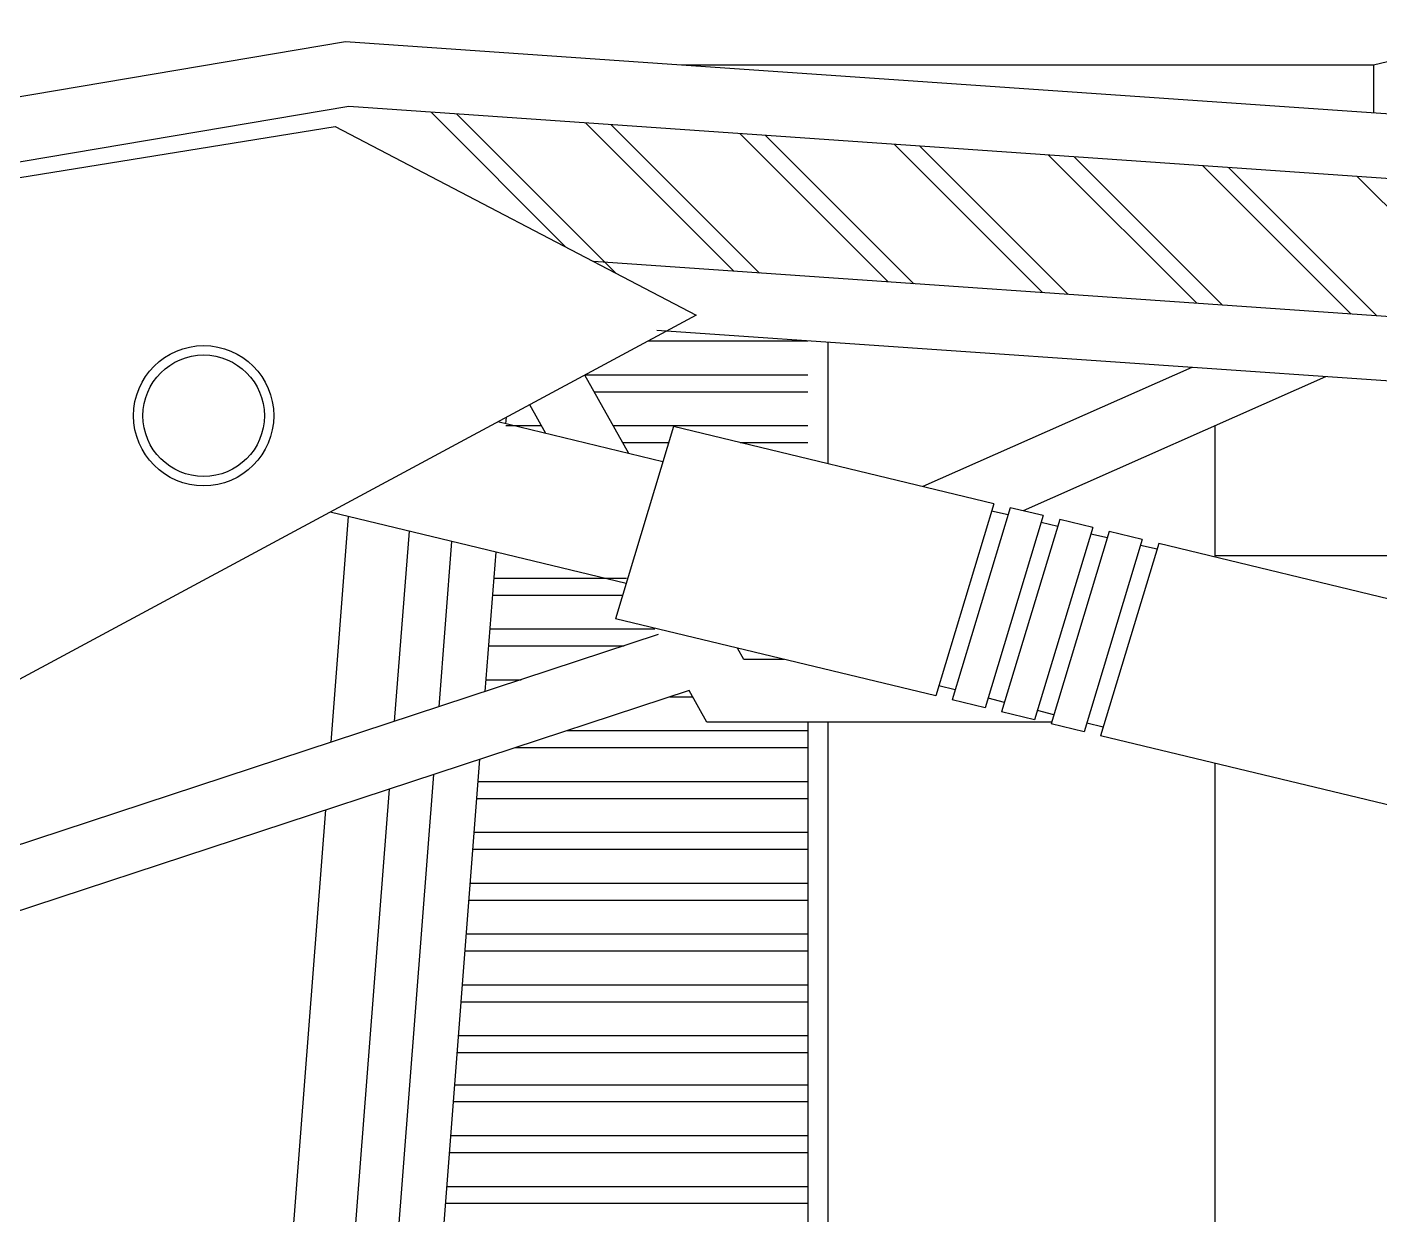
# Model space of a CAD drawing. Extents: x -121210 to 57230, y 84783 to 157800.
# Drawn here: x -32207 to -31008, y 136332 to 137384 of the extents above; entities that cross this region are included whole.
import ezdxf

# ---------------------------------------------------------------- set-up
doc = ezdxf.new("R2010")
doc.units = 0
doc.header["$MEASUREMENT"] = 0
doc.layers.get('0').update_dxf_attribs({"linetype": 'CONTINUOUS'})

# ---------------------------------------------------------------- blocks, each defined once
blk = doc.blocks.new('A$C6084676A')
for p, q in [((3.03481, 1.6287), (2.94146, 1.60624)), ((2.33443, 1.61996), (2.13516, 1.58634)), ((2.53273, 1.60624), (2.33443, 1.61996)), ((3.09624, 1.56727), (2.53273, 1.60624)), ((2.94146, 1.60624), (2.53273, 1.60624)), ((2.94146, 1.60624), (2.94146, 1.57797)), ((2.3363, 1.58175), (1.78743, 1.48914)), ((3.07289, 1.5308), (2.3363, 1.58175)), ((2.46445, 1.49885), (2.38492, 1.57838)), ((2.49404, 1.4834), (2.40011, 1.57733)), ((2.13469, 1.53876), (2.32818, 1.56999)), ((2.32818, 1.56999), (2.54144, 1.45865)), ((2.56361, 1.48455), (2.47607, 1.57208)), ((2.5788, 1.4835), (2.49127, 1.57103)), ((2.65476, 1.47824), (2.56723, 1.56577)), ((2.66996, 1.47719), (2.58243, 1.56472)), ((2.74592, 1.47194), (2.65839, 1.55947)), ((2.76111, 1.47089), (2.67358, 1.55842)), ((2.83708, 1.46563), (2.74955, 1.55316)), ((2.85227, 1.46458), (2.76474, 1.55211)), ((2.92824, 1.45933), (2.84071, 1.54686)), ((2.94343, 1.45828), (2.8559, 1.54581)), ((3.0194, 1.45302), (2.93186, 1.54055)), ((3.0671, 1.44972), (2.48088, 1.49027)), ((2.54144, 1.45865), (2.11104, 1.22718)), ((3.1319, 1.40716), (2.51832, 1.4496)), ((2.51322, 1.44347), (2.60738, 1.44347)), ((2.61935, 1.37098), (2.61935, 1.44261)), ((2.47566, 1.42347), (2.60738, 1.42347)), ((2.50161, 1.37703), (2.47575, 1.42332)), ((2.83415, 1.42775), (2.6754, 1.35746)), ((2.9131, 1.42229), (2.73449, 1.34321)), ((2.48125, 1.41347), (2.60738, 1.41347)), ((2.42915, 1.39451), (2.42945, 1.39842)), ((2.45269, 1.38883), (2.4432, 1.40581)), ((2.52178, 1.37217), (2.42433, 1.39567)), ((2.42906, 1.39347), (2.45009, 1.39347)), ((2.49242, 1.39347), (2.60738, 1.39347)), ((2.52808, 1.39299), (2.49377, 1.27952)), ((2.7172, 1.34738), (2.52808, 1.39299)), ((2.84784, 1.31587), (2.84784, 1.3934)), ((2.49801, 1.38347), (2.5252, 1.38347)), ((2.56753, 1.38347), (2.60738, 1.38347)), ((2.50007, 1.30034), (2.32541, 1.34246)), ((2.7172, 1.34738), (2.6829, 1.23392)), ((2.72694, 1.34503), (2.69264, 1.23157)), ((2.71595, 1.34323), (2.72571, 1.34097)), ((2.74641, 1.34033), (2.72694, 1.34503)), ((2.32583, 1.20656), (2.33616, 1.33987)), ((2.74641, 1.34033), (2.71211, 1.22687)), ((2.75615, 1.33799), (2.72185, 1.22452)), ((2.74524, 1.33646), (2.755, 1.3342)), ((2.77562, 1.33329), (2.75615, 1.33799)), ((2.36339, 1.21891), (2.37209, 1.33121)), ((2.77562, 1.33329), (2.74132, 1.21983)), ((2.78536, 1.33094), (2.75106, 1.21748)), ((2.80483, 1.32624), (2.77053, 1.21278)), ((2.77453, 1.32968), (2.7843, 1.32743)), ((2.80483, 1.32624), (2.78536, 1.33094)), ((2.38968, 1.22755), (2.39724, 1.32514)), ((2.4169, 1.2365), (2.42328, 1.31886)), ((2.81457, 1.3239), (2.78027, 1.21043)), ((2.80383, 1.32291), (2.81359, 1.32065)), ((3.15132, 1.24269), (2.81457, 1.3239)), ((3.11936, 1.31655), (2.84784, 1.31655)), ((2.42209, 1.30347), (2.50038, 1.30347)), ((2.42131, 1.29347), (2.49799, 1.29347)), ((2.6829, 1.23392), (2.49377, 1.27952)), ((2.41976, 1.27347), (2.51714, 1.27347)), ((2.51903, 1.27009), (2.13516, 1.14385)), ((2.41899, 1.26347), (2.4989, 1.26347)), ((2.56953, 1.25548), (2.5658, 1.26216)), ((2.5935, 1.25548), (2.56953, 1.25548)), ((2.41744, 1.24347), (2.43808, 1.24347)), ((2.69442, 1.23748), (2.68471, 1.23992)), ((2.53739, 1.23723), (2.13516, 1.10495)), ((2.52597, 1.23347), (2.53949, 1.23347)), ((2.54783, 1.21854), (2.53739, 1.23723)), ((2.71211, 1.22687), (2.69264, 1.23157)), ((2.72354, 1.23014), (2.71384, 1.23258)), ((2.74132, 1.21983), (2.72185, 1.22452)), ((2.75267, 1.2228), (2.74296, 1.22524)), ((2.75138, 1.21854), (2.54783, 1.21854)), ((2.60738, 1.21854), (2.60738, 0.88458)), ((2.61935, 0.88767), (2.61935, 1.21854)), ((2.77053, 1.21278), (2.75106, 1.21748)), ((2.78179, 1.21546), (2.77208, 1.2179)), ((2.46515, 1.21347), (2.60738, 1.21347)), ((3.11701, 1.12923), (2.78027, 1.21043)), ((2.43474, 1.20347), (2.60738, 1.20347)), ((2.38728, 0.85448), (2.4138, 1.19659)), ((2.84784, 0.88367), (2.84784, 1.19414)), ((2.3592, 0.83448), (2.38658, 1.18764)), ((2.41278, 1.18347), (2.60738, 1.18347)), ((2.33194, 0.81332), (2.36029, 1.17899)), ((2.29647, 0.8279), (2.32273, 1.16664)), ((2.41201, 1.17347), (2.60738, 1.17347)), ((2.41046, 1.15347), (2.60738, 1.15347)), ((2.40968, 1.14347), (2.60738, 1.14347)), ((2.40813, 1.12347), (2.60738, 1.12347)), ((2.40736, 1.11347), (2.60738, 1.11347)), ((2.40581, 1.09347), (2.60738, 1.09347)), ((2.40503, 1.08347), (2.60738, 1.08347)), ((2.40348, 1.06347), (2.60738, 1.06347)), ((2.40271, 1.05347), (2.60738, 1.05347)), ((2.40116, 1.03347), (2.60738, 1.03347)), ((2.40038, 1.02347), (2.60738, 1.02347)), ((2.39891, 1.00448), (2.60738, 1.00448)), ((2.39813, 0.99448), (2.60738, 0.99448)), ((2.39658, 0.97448), (2.60738, 0.97448)), ((2.39581, 0.96448), (2.60738, 0.96448)), ((2.39426, 0.94448), (2.60738, 0.94448)), ((2.39348, 0.93448), (2.60738, 0.93448))]:
    blk.add_line(p, q)
for radius in [0.04139, 0.03585]:
    blk.add_circle((2.25062, 1.3993), radius)
blk = doc.blocks.new('A$C56632E43')
at = {"xscale": 1000, "yscale": 1000, "zscale": 1000}
blk.add_blockref('A$C6084676A', (0, 0), dxfattribs=at)

msp = doc.modelspace()

# ---------------------------------------------------------------- block references
at = {"xscale": 1.5, "yscale": 1.5, "zscale": 1.5}
msp.add_blockref('A$C56632E43', (-35426, 134940.6), dxfattribs=at)

doc.saveas('drawing.dxf')
